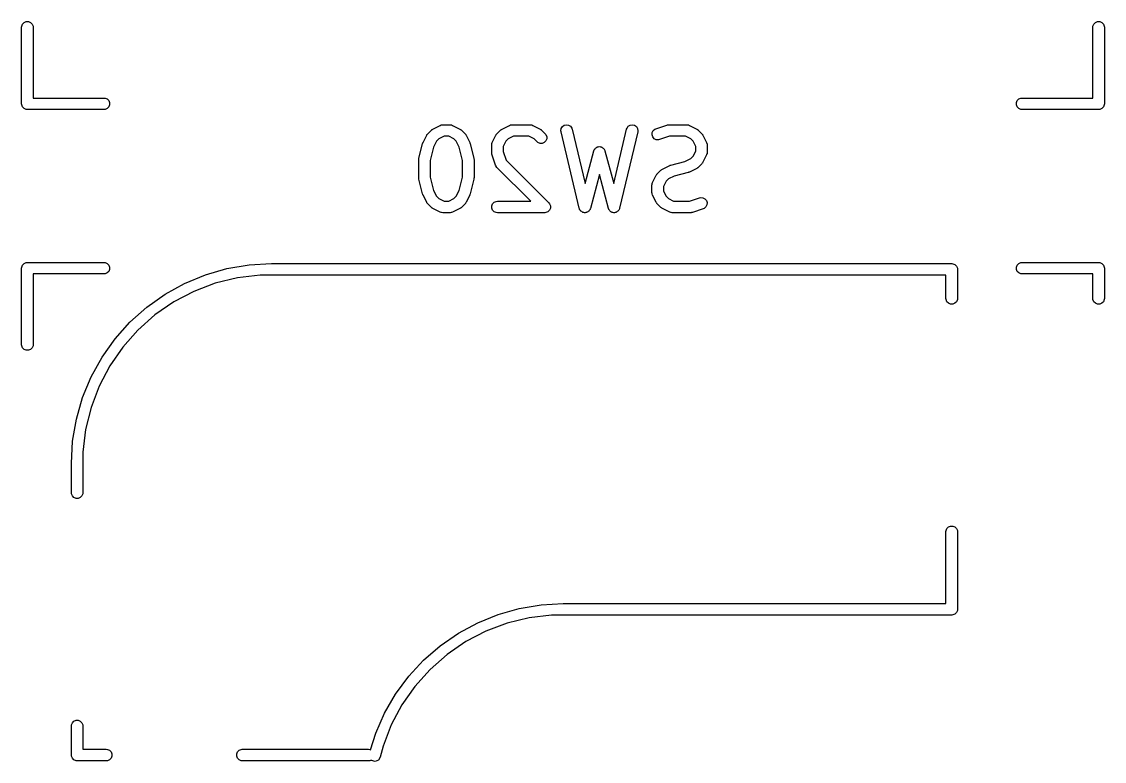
# Model space of a CAD drawing. Extents: x 2.75 to 5.44, y -5.53 to -0.83.
# Drawn here: x 4.832 to 5.389, y -2.69 to -2.309 of the extents above; entities that cross this region are included whole.
import ezdxf

# ---------------------------------------------------------------- set-up
doc = ezdxf.new("R2010")
doc.units = 0
doc.header["$MEASUREMENT"] = 0
doc.layers.add('BLACK', color=7, linetype='CONTINUOUS')

msp = doc.modelspace()

# ---------------------------------------------------------------- linework, layer by layer
at = {"layer": 'BLACK', "linetype": 'CONTINUOUS'}
for p, q in [((4.83209, -2.3122), (4.83214, -2.31163)), ((4.83214, -2.31163), (4.83258, -2.31056)), ((4.83258, -2.31056), (4.8334, -2.30975)), ((4.8334, -2.30975), (4.83446, -2.30931)), ((4.83446, -2.30931), (4.83562, -2.30931)), ((4.83562, -2.30931), (4.83668, -2.30975)), ((4.83668, -2.30975), (4.83749, -2.31056)), ((4.83749, -2.31056), (4.83794, -2.31163)), ((4.83794, -2.31163), (4.83799, -2.3122)), ((5.38327, -2.3122), (5.38332, -2.31163)), ((5.38332, -2.31163), (5.38377, -2.31056)), ((5.38377, -2.31056), (5.38458, -2.30975)), ((5.38458, -2.30975), (5.38564, -2.30931)), ((5.38564, -2.30931), (5.3868, -2.30931)), ((5.3868, -2.30931), (5.38786, -2.30975)), ((5.38786, -2.30975), (5.38868, -2.31056)), ((5.38868, -2.31056), (5.38912, -2.31163)), ((5.38912, -2.31163), (5.38917, -2.3122)), ((4.83209, -2.35157), (4.83209, -2.3122)), ((4.83799, -2.3122), (4.83799, -2.34862)), ((5.38327, -2.34862), (5.38327, -2.3122)), ((5.38917, -2.3122), (5.38917, -2.35157)), ((4.83799, -2.34862), (4.87441, -2.34862)), ((4.87441, -2.34862), (4.87499, -2.34868)), ((4.87499, -2.34868), (4.87605, -2.34912)), ((4.87605, -2.34912), (4.87686, -2.34993)), ((4.87686, -2.34993), (4.87731, -2.351)), ((5.34395, -2.351), (5.3444, -2.34993)), ((5.3444, -2.34993), (5.34521, -2.34912)), ((5.34521, -2.34912), (5.34627, -2.34868)), ((5.34627, -2.34868), (5.34685, -2.34862)), ((5.34685, -2.34862), (5.38327, -2.34862)), ((4.83214, -2.35215), (4.83209, -2.35157)), ((4.83258, -2.35322), (4.83214, -2.35215)), ((4.8334, -2.35403), (4.83258, -2.35322)), ((4.83446, -2.35447), (4.8334, -2.35403)), ((4.83504, -2.35453), (4.83446, -2.35447)), ((4.87441, -2.35453), (4.83504, -2.35453)), ((4.87499, -2.35447), (4.87441, -2.35453)), ((4.87605, -2.35403), (4.87499, -2.35447)), ((4.87686, -2.35322), (4.87605, -2.35403)), ((4.87731, -2.35215), (4.87686, -2.35322)), ((4.87731, -2.351), (4.87731, -2.35215)), ((5.34395, -2.35215), (5.34395, -2.351)), ((5.3444, -2.35322), (5.34395, -2.35215)), ((5.34521, -2.35403), (5.3444, -2.35322)), ((5.34627, -2.35447), (5.34521, -2.35403)), ((5.34685, -2.35453), (5.34627, -2.35447)), ((5.38622, -2.35453), (5.34685, -2.35453)), ((5.3868, -2.35447), (5.38622, -2.35453)), ((5.38786, -2.35403), (5.3868, -2.35447)), ((5.38868, -2.35322), (5.38786, -2.35403)), ((5.38912, -2.35215), (5.38868, -2.35322)), ((5.38917, -2.35157), (5.38912, -2.35215)), ((5.0405, -2.36778), (5.04065, -2.36753)), ((5.04065, -2.36753), (5.04068, -2.36746)), ((5.04068, -2.36746), (5.04075, -2.36738)), ((5.04075, -2.36738), (5.04081, -2.36729)), ((5.04081, -2.36729), (5.04086, -2.36724)), ((5.04086, -2.36724), (5.04105, -2.36701)), ((5.04105, -2.36701), (5.04293, -2.36513)), ((5.04293, -2.36513), (5.04315, -2.36495)), ((5.04315, -2.36495), (5.0432, -2.36489)), ((5.0432, -2.36489), (5.04329, -2.36483)), ((5.04329, -2.36483), (5.04337, -2.36477)), ((5.04337, -2.36477), (5.04344, -2.36474)), ((5.04344, -2.36474), (5.04369, -2.36458)), ((5.04369, -2.36458), (5.04744, -2.36271)), ((5.04744, -2.36271), (5.04798, -2.3625)), ((5.04798, -2.3625), (5.04809, -2.36249)), ((5.04809, -2.36249), (5.04819, -2.36245)), ((5.04819, -2.36245), (5.04876, -2.36239)), ((5.04876, -2.36239), (5.05251, -2.36239)), ((5.05251, -2.36239), (5.05309, -2.36245)), ((5.05309, -2.36245), (5.05319, -2.36249)), ((5.05319, -2.36249), (5.05329, -2.3625)), ((5.05329, -2.3625), (5.05383, -2.36271)), ((5.05383, -2.36271), (5.05758, -2.36458)), ((5.05758, -2.36458), (5.05783, -2.36474)), ((5.05783, -2.36474), (5.0579, -2.36477)), ((5.0579, -2.36477), (5.05798, -2.36483)), ((5.05798, -2.36483), (5.05807, -2.36489)), ((5.05807, -2.36489), (5.05812, -2.36495)), ((5.05812, -2.36495), (5.05835, -2.36513)), ((5.05835, -2.36513), (5.06022, -2.36701)), ((5.06022, -2.36701), (5.06041, -2.36724)), ((5.06041, -2.36724), (5.06047, -2.36729)), ((5.06047, -2.36729), (5.06053, -2.36738)), ((5.06053, -2.36738), (5.06059, -2.36746)), ((5.06059, -2.36746), (5.06062, -2.36753)), ((5.06062, -2.36753), (5.06078, -2.36778)), ((5.07612, -2.36778), (5.07627, -2.36753)), ((5.07627, -2.36753), (5.0763, -2.36746)), ((5.0763, -2.36746), (5.07637, -2.36738)), ((5.07637, -2.36738), (5.07643, -2.36729)), ((5.07643, -2.36729), (5.07649, -2.36724)), ((5.07649, -2.36724), (5.07667, -2.36701)), ((5.07667, -2.36701), (5.07855, -2.36513)), ((5.07855, -2.36513), (5.07877, -2.36495)), ((5.07877, -2.36495), (5.07882, -2.36489)), ((5.07882, -2.36489), (5.07891, -2.36483)), ((5.07891, -2.36483), (5.07899, -2.36477)), ((5.07899, -2.36477), (5.07907, -2.36474)), ((5.07907, -2.36474), (5.07931, -2.36458)), ((5.07931, -2.36458), (5.08306, -2.36271)), ((5.08306, -2.36271), (5.0836, -2.3625)), ((5.0836, -2.3625), (5.08371, -2.36249)), ((5.08371, -2.36249), (5.08381, -2.36245)), ((5.08381, -2.36245), (5.08438, -2.36239)), ((5.08438, -2.36239), (5.09376, -2.36239)), ((5.09376, -2.36239), (5.09433, -2.36245)), ((5.09433, -2.36245), (5.09443, -2.36249)), ((5.09443, -2.36249), (5.09454, -2.3625)), ((5.09454, -2.3625), (5.09508, -2.36271)), ((5.09508, -2.36271), (5.09883, -2.36458)), ((5.09883, -2.36458), (5.09908, -2.36474)), ((5.09908, -2.36474), (5.09915, -2.36477)), ((5.09915, -2.36477), (5.09923, -2.36483)), ((5.09923, -2.36483), (5.09932, -2.36489)), ((5.09932, -2.36489), (5.09937, -2.36495)), ((5.09937, -2.36495), (5.09959, -2.36513)), ((5.09959, -2.36513), (5.10147, -2.36701)), ((5.10147, -2.36701), (5.10184, -2.36746)), ((5.10184, -2.36746), (5.10228, -2.36852)), ((5.10955, -2.36546), (5.10974, -2.36432)), ((5.10963, -2.36603), (5.10955, -2.36546)), ((5.11901, -2.4054), (5.10963, -2.36603)), ((5.10974, -2.36432), (5.11034, -2.36334)), ((5.11034, -2.36334), (5.11127, -2.36266)), ((5.11127, -2.36266), (5.11239, -2.3624)), ((5.11239, -2.3624), (5.11353, -2.36258)), ((5.11353, -2.36258), (5.11451, -2.36318)), ((5.11451, -2.36318), (5.11519, -2.36412)), ((5.11519, -2.36412), (5.11538, -2.36466)), ((5.11538, -2.36466), (5.12204, -2.39265)), ((5.13671, -2.39265), (5.14338, -2.36466)), ((5.14912, -2.36603), (5.13975, -2.4054)), ((5.14338, -2.36466), (5.14357, -2.36412)), ((5.14357, -2.36412), (5.14424, -2.36318)), ((5.14424, -2.36318), (5.14522, -2.36258)), ((5.14522, -2.36258), (5.14636, -2.3624)), ((5.14636, -2.3624), (5.14748, -2.36266)), ((5.14748, -2.36266), (5.14841, -2.36334)), ((5.14841, -2.36334), (5.14902, -2.36432)), ((5.14902, -2.36432), (5.1492, -2.36546)), ((5.1492, -2.36546), (5.14912, -2.36603)), ((5.15644, -2.36759), (5.15653, -2.36644)), ((5.15681, -2.36868), (5.15644, -2.36759)), ((5.15653, -2.36644), (5.15704, -2.36541)), ((5.15704, -2.36541), (5.15791, -2.36466)), ((5.15791, -2.36466), (5.15844, -2.36442)), ((5.15844, -2.36442), (5.16406, -2.36255)), ((5.16406, -2.36255), (5.16435, -2.36248)), ((5.16435, -2.36248), (5.16442, -2.36245)), ((5.16442, -2.36245), (5.16453, -2.36244)), ((5.16453, -2.36244), (5.16463, -2.36242)), ((5.16463, -2.36242), (5.16471, -2.36242)), ((5.16471, -2.36242), (5.165, -2.36239)), ((5.165, -2.36239), (5.17437, -2.36239)), ((5.17437, -2.36239), (5.17495, -2.36245)), ((5.17495, -2.36245), (5.17505, -2.36249)), ((5.17505, -2.36249), (5.17515, -2.3625)), ((5.17515, -2.3625), (5.17569, -2.36271)), ((5.17569, -2.36271), (5.17944, -2.36458)), ((5.17944, -2.36458), (5.17969, -2.36474)), ((5.17969, -2.36474), (5.17976, -2.36477)), ((5.17976, -2.36477), (5.17984, -2.36483)), ((5.17984, -2.36483), (5.17993, -2.36489)), ((5.17993, -2.36489), (5.17998, -2.36495)), ((5.17998, -2.36495), (5.18021, -2.36513)), ((5.18021, -2.36513), (5.18208, -2.36701)), ((5.18208, -2.36701), (5.18227, -2.36724)), ((5.18227, -2.36724), (5.18233, -2.36729)), ((5.18233, -2.36729), (5.18238, -2.36738)), ((5.18238, -2.36738), (5.18245, -2.36746)), ((5.18245, -2.36746), (5.18248, -2.36753)), ((5.18248, -2.36753), (5.18264, -2.36778)), ((5.03652, -2.37963), (5.0384, -2.37213)), ((5.0384, -2.37213), (5.03841, -2.37209)), ((5.03841, -2.37209), (5.03842, -2.37207)), ((5.03842, -2.37207), (5.03851, -2.37183)), ((5.03851, -2.37183), (5.03859, -2.37159)), ((5.03859, -2.37159), (5.03861, -2.37157)), ((5.03861, -2.37157), (5.03862, -2.37153)), ((5.03862, -2.37153), (5.0405, -2.36778)), ((5.04557, -2.37085), (5.04405, -2.37388)), ((5.04676, -2.36965), (5.04557, -2.37085)), ((5.04946, -2.3683), (5.04676, -2.36965)), ((5.05182, -2.3683), (5.04946, -2.3683)), ((5.05451, -2.36965), (5.05182, -2.3683)), ((5.05571, -2.37085), (5.05451, -2.36965)), ((5.05723, -2.37388), (5.05571, -2.37085)), ((5.06078, -2.36778), (5.06265, -2.37153)), ((5.06265, -2.37153), (5.06267, -2.37157)), ((5.06267, -2.37157), (5.06268, -2.37159)), ((5.06268, -2.37159), (5.06277, -2.37183)), ((5.06277, -2.37183), (5.06286, -2.37207)), ((5.06286, -2.37207), (5.06286, -2.37209)), ((5.06286, -2.37209), (5.06288, -2.37213)), ((5.06288, -2.37213), (5.06475, -2.37963)), ((5.07393, -2.37285), (5.07399, -2.37227)), ((5.07393, -2.3766), (5.07393, -2.37285)), ((5.07399, -2.37227), (5.07403, -2.37217)), ((5.07403, -2.37217), (5.07404, -2.37207)), ((5.07404, -2.37207), (5.07424, -2.37153)), ((5.07424, -2.37153), (5.07612, -2.36778)), ((5.08119, -2.37085), (5.07984, -2.37354)), ((5.08238, -2.36965), (5.08119, -2.37085)), ((5.08508, -2.3683), (5.08238, -2.36965)), ((5.09306, -2.3683), (5.08508, -2.3683)), ((5.09576, -2.36965), (5.09306, -2.3683)), ((5.09729, -2.37118), (5.09576, -2.36965)), ((5.09774, -2.37155), (5.09729, -2.37118)), ((5.09881, -2.37199), (5.09774, -2.37155)), ((5.09996, -2.37199), (5.09881, -2.37199)), ((5.10102, -2.37155), (5.09996, -2.37199)), ((5.10184, -2.37074), (5.10102, -2.37155)), ((5.10228, -2.36967), (5.10184, -2.37074)), ((5.10228, -2.36852), (5.10228, -2.36967)), ((5.15756, -2.36955), (5.15681, -2.36868)), ((5.15859, -2.37007), (5.15756, -2.36955)), ((5.15974, -2.37015), (5.15859, -2.37007)), ((5.16031, -2.37002), (5.15974, -2.37015)), ((5.16548, -2.3683), (5.16031, -2.37002)), ((5.17367, -2.3683), (5.16548, -2.3683)), ((5.17637, -2.36965), (5.17367, -2.3683)), ((5.17757, -2.37085), (5.17637, -2.36965)), ((5.17892, -2.37354), (5.17757, -2.37085)), ((5.18264, -2.36778), (5.18451, -2.37153)), ((5.18451, -2.37153), (5.18472, -2.37207)), ((5.18472, -2.37207), (5.18473, -2.37217)), ((5.18473, -2.37217), (5.18477, -2.37227)), ((5.18477, -2.37227), (5.18482, -2.37285)), ((5.18482, -2.37285), (5.18482, -2.3766)), ((5.04405, -2.37388), (5.04234, -2.38071)), ((5.05893, -2.38071), (5.05723, -2.37388)), ((5.07396, -2.37689), (5.07393, -2.3766)), ((5.07395, -2.37697), (5.07396, -2.37689)), ((5.07398, -2.37707), (5.07395, -2.37697)), ((5.07399, -2.37717), (5.07398, -2.37707)), ((5.07402, -2.37724), (5.07399, -2.37717)), ((5.07408, -2.37753), (5.07402, -2.37724)), ((5.07596, -2.38315), (5.07408, -2.37753)), ((5.07984, -2.37354), (5.07984, -2.37612)), ((5.07984, -2.37612), (5.08134, -2.38063)), ((5.12204, -2.39265), (5.12652, -2.37583)), ((5.12652, -2.37583), (5.12658, -2.3757)), ((5.12658, -2.37564), (5.12662, -2.37558)), ((5.12658, -2.3757), (5.12658, -2.37564)), ((5.12662, -2.37558), (5.12673, -2.37529)), ((5.12673, -2.37529), (5.12696, -2.37498)), ((5.12696, -2.37498), (5.12716, -2.37465)), ((5.12716, -2.37465), (5.12731, -2.37453)), ((5.12731, -2.37453), (5.12743, -2.37438)), ((5.12743, -2.37438), (5.12777, -2.37418)), ((5.12777, -2.37418), (5.12807, -2.37395)), ((5.12807, -2.37395), (5.12826, -2.3739)), ((5.12826, -2.3739), (5.12843, -2.3738)), ((5.12843, -2.3738), (5.12881, -2.37375)), ((5.12881, -2.37375), (5.12919, -2.37365)), ((5.12919, -2.37365), (5.12938, -2.37367)), ((5.12938, -2.37367), (5.12957, -2.37365)), ((5.12957, -2.37365), (5.12994, -2.37375)), ((5.12994, -2.37375), (5.13033, -2.3738)), ((5.13033, -2.3738), (5.1305, -2.3739)), ((5.1305, -2.3739), (5.13068, -2.37395)), ((5.13068, -2.37395), (5.13099, -2.37418)), ((5.13099, -2.37418), (5.13133, -2.37438)), ((5.13133, -2.37438), (5.13144, -2.37453)), ((5.13144, -2.37453), (5.1316, -2.37465)), ((5.1316, -2.37465), (5.13179, -2.37498)), ((5.13179, -2.37498), (5.13203, -2.37529)), ((5.13203, -2.37529), (5.13213, -2.37558)), ((5.13213, -2.37558), (5.13217, -2.37564)), ((5.13217, -2.37564), (5.13218, -2.3757)), ((5.13218, -2.3757), (5.13223, -2.37583)), ((5.13223, -2.37583), (5.13671, -2.39265)), ((5.17637, -2.37979), (5.17757, -2.3786)), ((5.17757, -2.3786), (5.17892, -2.3759)), ((5.17892, -2.3759), (5.17892, -2.37354)), ((5.18451, -2.37792), (5.18264, -2.38167)), ((5.18472, -2.37738), (5.18451, -2.37792)), ((5.18473, -2.37727), (5.18472, -2.37738)), ((5.18477, -2.37717), (5.18473, -2.37727)), ((5.18482, -2.3766), (5.18477, -2.37717)), ((5.03644, -2.3802), (5.03647, -2.37999)), ((5.03645, -2.38024), (5.03644, -2.3802)), ((5.03644, -2.38035), (5.03645, -2.38024)), ((5.03644, -2.38972), (5.03644, -2.38035)), ((5.03647, -2.37999), (5.03649, -2.37977)), ((5.03649, -2.37977), (5.03651, -2.37973)), ((5.03651, -2.37973), (5.03652, -2.37963)), ((5.04234, -2.38071), (5.04234, -2.38936)), ((5.05893, -2.38936), (5.05893, -2.38071)), ((5.06475, -2.37963), (5.06477, -2.37973)), ((5.06477, -2.37973), (5.06478, -2.37977)), ((5.06478, -2.37977), (5.0648, -2.37999)), ((5.0648, -2.37999), (5.06484, -2.3802)), ((5.06484, -2.3802), (5.06483, -2.38024)), ((5.06483, -2.38024), (5.06484, -2.38035)), ((5.06484, -2.38035), (5.06484, -2.38972)), ((5.07619, -2.38368), (5.07596, -2.38315)), ((5.07626, -2.38376), (5.07619, -2.38368)), ((5.0763, -2.38386), (5.07626, -2.38376)), ((5.07667, -2.38431), (5.0763, -2.38386)), ((5.09413, -2.40176), (5.07667, -2.38431)), ((5.08134, -2.38063), (5.10334, -2.40263)), ((5.1618, -2.3852), (5.16555, -2.38333)), ((5.16555, -2.38333), (5.16559, -2.38331)), ((5.16559, -2.38331), (5.16561, -2.3833)), ((5.16561, -2.3833), (5.16585, -2.38321)), ((5.16585, -2.38321), (5.16609, -2.38312)), ((5.16609, -2.38312), (5.16611, -2.38312)), ((5.16611, -2.38312), (5.16616, -2.38311)), ((5.16616, -2.38311), (5.17334, -2.38131)), ((5.17334, -2.38131), (5.17637, -2.37979)), ((5.18021, -2.38431), (5.17998, -2.38449)), ((5.18208, -2.38243), (5.18021, -2.38431)), ((5.18227, -2.38221), (5.18208, -2.38243)), ((5.18233, -2.38216), (5.18227, -2.38221)), ((5.18238, -2.38207), (5.18233, -2.38216)), ((5.18245, -2.38199), (5.18238, -2.38207)), ((5.18248, -2.38191), (5.18245, -2.38199)), ((5.18264, -2.38167), (5.18248, -2.38191)), ((5.03645, -2.38982), (5.03644, -2.38972)), ((5.03644, -2.38986), (5.03645, -2.38982)), ((5.03647, -2.39008), (5.03644, -2.38986)), ((5.04234, -2.38936), (5.04405, -2.39619)), ((5.05723, -2.39619), (5.05893, -2.38936)), ((5.06484, -2.38986), (5.0648, -2.39008)), ((5.06484, -2.38972), (5.06483, -2.38982)), ((5.06483, -2.38982), (5.06484, -2.38986)), ((5.12938, -2.38806), (5.12473, -2.40548)), ((5.13402, -2.40548), (5.12938, -2.38806)), ((5.15673, -2.39215), (5.15861, -2.3884)), ((5.15861, -2.3884), (5.15876, -2.38815)), ((5.15876, -2.38815), (5.15879, -2.38808)), ((5.15879, -2.38808), (5.15886, -2.388)), ((5.15886, -2.388), (5.15892, -2.38791)), ((5.15892, -2.38791), (5.15897, -2.38786)), ((5.15897, -2.38786), (5.15916, -2.38763)), ((5.15916, -2.38763), (5.16104, -2.38576)), ((5.16104, -2.38576), (5.16126, -2.38557)), ((5.16126, -2.38557), (5.16131, -2.38551)), ((5.16131, -2.38551), (5.1614, -2.38546)), ((5.1614, -2.38546), (5.16148, -2.38539)), ((5.16148, -2.38539), (5.16155, -2.38536)), ((5.16155, -2.38536), (5.1618, -2.3852)), ((5.1679, -2.38876), (5.16487, -2.39027)), ((5.17509, -2.38696), (5.1679, -2.38876)), ((5.17513, -2.38694), (5.17509, -2.38696)), ((5.17515, -2.38694), (5.17513, -2.38694)), ((5.17539, -2.38685), (5.17515, -2.38694)), ((5.17563, -2.38676), (5.17539, -2.38685)), ((5.17565, -2.38675), (5.17563, -2.38676)), ((5.17569, -2.38674), (5.17565, -2.38675)), ((5.17944, -2.38486), (5.17569, -2.38674)), ((5.17969, -2.3847), (5.17944, -2.38486)), ((5.17976, -2.38468), (5.17969, -2.3847)), ((5.17984, -2.38461), (5.17976, -2.38468)), ((5.17993, -2.38455), (5.17984, -2.38461)), ((5.17998, -2.38449), (5.17993, -2.38455)), ((5.03649, -2.3903), (5.03647, -2.39008)), ((5.03651, -2.39034), (5.03649, -2.3903)), ((5.03652, -2.39044), (5.03651, -2.39034)), ((5.0384, -2.39793), (5.03652, -2.39044)), ((5.06475, -2.39044), (5.06288, -2.39793)), ((5.06477, -2.39034), (5.06475, -2.39044)), ((5.06478, -2.3903), (5.06477, -2.39034)), ((5.0648, -2.39008), (5.06478, -2.3903)), ((5.15642, -2.39347), (5.15648, -2.39289)), ((5.15642, -2.39722), (5.15642, -2.39347)), ((5.15648, -2.39289), (5.15652, -2.39279)), ((5.15652, -2.39279), (5.15653, -2.39269)), ((5.15653, -2.39269), (5.15673, -2.39215)), ((5.16368, -2.39147), (5.16233, -2.39417)), ((5.16233, -2.39417), (5.16233, -2.39652)), ((5.16487, -2.39027), (5.16368, -2.39147)), ((5.03841, -2.39798), (5.0384, -2.39793)), ((5.03842, -2.398), (5.03841, -2.39798)), ((5.03851, -2.39824), (5.03842, -2.398)), ((5.03859, -2.39848), (5.03851, -2.39824)), ((5.03861, -2.3985), (5.03859, -2.39848)), ((5.03862, -2.39854), (5.03861, -2.3985)), ((5.0405, -2.40229), (5.03862, -2.39854)), ((5.04405, -2.39619), (5.04557, -2.39922)), ((5.04557, -2.39922), (5.04676, -2.40042)), ((5.04676, -2.40042), (5.04946, -2.40176)), ((5.05182, -2.40176), (5.05451, -2.40042)), ((5.05451, -2.40042), (5.05571, -2.39922)), ((5.05571, -2.39922), (5.05723, -2.39619)), ((5.06265, -2.39854), (5.06078, -2.40229)), ((5.06267, -2.3985), (5.06265, -2.39854)), ((5.06268, -2.39848), (5.06267, -2.3985)), ((5.06277, -2.39824), (5.06268, -2.39848)), ((5.06286, -2.398), (5.06277, -2.39824)), ((5.06288, -2.39793), (5.06286, -2.39798)), ((5.06286, -2.39798), (5.06286, -2.398)), ((5.15648, -2.39779), (5.15642, -2.39722)), ((5.15652, -2.39789), (5.15648, -2.39779)), ((5.15653, -2.398), (5.15652, -2.39789)), ((5.15673, -2.39854), (5.15653, -2.398)), ((5.15861, -2.40229), (5.15673, -2.39854)), ((5.16233, -2.39652), (5.16368, -2.39922)), ((5.16368, -2.39922), (5.16487, -2.40042)), ((5.16487, -2.40042), (5.16757, -2.40176)), ((5.17577, -2.40176), (5.18094, -2.40004)), ((5.18094, -2.40004), (5.1815, -2.39991)), ((5.1815, -2.39991), (5.18265, -2.39999)), ((5.18265, -2.39999), (5.18368, -2.40051)), ((5.18368, -2.40051), (5.18444, -2.40138)), ((5.04065, -2.40254), (5.0405, -2.40229)), ((5.04068, -2.40261), (5.04065, -2.40254)), ((5.04075, -2.40269), (5.04068, -2.40261)), ((5.04081, -2.40278), (5.04075, -2.40269)), ((5.04086, -2.40283), (5.04081, -2.40278)), ((5.04105, -2.40306), (5.04086, -2.40283)), ((5.04293, -2.40493), (5.04105, -2.40306)), ((5.04315, -2.40512), (5.04293, -2.40493)), ((5.0432, -2.40518), (5.04315, -2.40512)), ((5.04329, -2.40523), (5.0432, -2.40518)), ((5.04337, -2.4053), (5.04329, -2.40523)), ((5.04344, -2.40533), (5.04337, -2.4053)), ((5.04369, -2.40548), (5.04344, -2.40533)), ((5.04744, -2.40736), (5.04369, -2.40548)), ((5.04946, -2.40176), (5.05182, -2.40176)), ((5.05758, -2.40548), (5.05383, -2.40736)), ((5.05783, -2.40533), (5.05758, -2.40548)), ((5.0579, -2.4053), (5.05783, -2.40533)), ((5.05798, -2.40523), (5.0579, -2.4053)), ((5.05807, -2.40518), (5.05798, -2.40523)), ((5.05812, -2.40512), (5.05807, -2.40518)), ((5.05835, -2.40493), (5.05812, -2.40512)), ((5.06022, -2.40306), (5.05835, -2.40493)), ((5.06041, -2.40283), (5.06022, -2.40306)), ((5.06047, -2.40278), (5.06041, -2.40283)), ((5.06053, -2.40269), (5.06047, -2.40278)), ((5.06059, -2.40261), (5.06053, -2.40269)), ((5.06062, -2.40254), (5.06059, -2.40261)), ((5.06078, -2.40229), (5.06062, -2.40254)), ((5.07399, -2.40414), (5.07443, -2.40308)), ((5.07399, -2.40529), (5.07399, -2.40414)), ((5.07443, -2.40636), (5.07399, -2.40529)), ((5.07443, -2.40308), (5.07524, -2.40226)), ((5.07524, -2.40717), (5.07443, -2.40636)), ((5.07524, -2.40226), (5.07631, -2.40182)), ((5.07631, -2.40182), (5.07688, -2.40176)), ((5.07688, -2.40176), (5.09413, -2.40176)), ((5.10371, -2.40636), (5.1029, -2.40717)), ((5.10334, -2.40263), (5.10371, -2.40308)), ((5.10371, -2.40308), (5.10415, -2.40414)), ((5.10415, -2.40529), (5.10371, -2.40636)), ((5.10415, -2.40414), (5.10415, -2.40529)), ((5.11907, -2.4056), (5.11901, -2.4054)), ((5.11908, -2.40567), (5.11907, -2.4056)), ((5.11912, -2.40573), (5.11908, -2.40567)), ((5.11919, -2.40595), (5.11912, -2.40573)), ((5.11945, -2.4063), (5.11919, -2.40595)), ((5.11966, -2.40667), (5.11945, -2.4063)), ((5.12427, -2.40636), (5.12404, -2.40673)), ((5.12453, -2.40602), (5.12427, -2.40636)), ((5.12461, -2.40581), (5.12453, -2.40602)), ((5.12465, -2.40574), (5.12461, -2.40581)), ((5.12466, -2.40567), (5.12465, -2.40574)), ((5.12473, -2.40548), (5.12466, -2.40567)), ((5.1341, -2.40567), (5.13402, -2.40548)), ((5.13411, -2.40574), (5.1341, -2.40567)), ((5.13415, -2.40581), (5.13411, -2.40574)), ((5.13423, -2.40602), (5.13415, -2.40581)), ((5.13449, -2.40636), (5.13423, -2.40602)), ((5.13471, -2.40673), (5.13449, -2.40636)), ((5.13931, -2.4063), (5.13909, -2.40667)), ((5.13956, -2.40595), (5.13931, -2.4063)), ((5.13963, -2.40573), (5.13956, -2.40595)), ((5.13967, -2.40567), (5.13963, -2.40573)), ((5.13968, -2.4056), (5.13967, -2.40567)), ((5.13975, -2.4054), (5.13968, -2.4056)), ((5.15876, -2.40254), (5.15861, -2.40229)), ((5.15879, -2.40261), (5.15876, -2.40254)), ((5.15886, -2.40269), (5.15879, -2.40261)), ((5.15892, -2.40278), (5.15886, -2.40269)), ((5.15897, -2.40283), (5.15892, -2.40278)), ((5.15916, -2.40306), (5.15897, -2.40283)), ((5.16104, -2.40493), (5.15916, -2.40306)), ((5.16126, -2.40512), (5.16104, -2.40493)), ((5.16131, -2.40518), (5.16126, -2.40512)), ((5.1614, -2.40523), (5.16131, -2.40518)), ((5.16148, -2.4053), (5.1614, -2.40523)), ((5.16155, -2.40533), (5.16148, -2.4053)), ((5.1618, -2.40548), (5.16155, -2.40533)), ((5.16555, -2.40736), (5.1618, -2.40548)), ((5.16757, -2.40176), (5.17577, -2.40176)), ((5.1828, -2.40564), (5.17718, -2.40752)), ((5.18333, -2.40541), (5.1828, -2.40564)), ((5.1842, -2.40465), (5.18333, -2.40541)), ((5.18472, -2.40362), (5.1842, -2.40465)), ((5.18444, -2.40138), (5.1848, -2.40247)), ((5.1848, -2.40247), (5.18472, -2.40362)), ((5.04798, -2.40757), (5.04744, -2.40736)), ((5.04809, -2.40757), (5.04798, -2.40757)), ((5.04819, -2.40761), (5.04809, -2.40757)), ((5.04876, -2.40767), (5.04819, -2.40761)), ((5.05251, -2.40767), (5.04876, -2.40767)), ((5.05309, -2.40761), (5.05251, -2.40767)), ((5.05319, -2.40757), (5.05309, -2.40761)), ((5.05329, -2.40757), (5.05319, -2.40757)), ((5.05383, -2.40736), (5.05329, -2.40757)), ((5.07631, -2.40761), (5.07524, -2.40717)), ((5.07688, -2.40767), (5.07631, -2.40761)), ((5.10126, -2.40767), (5.07688, -2.40767)), ((5.10183, -2.40761), (5.10126, -2.40767)), ((5.10234, -2.4074), (5.10183, -2.40761)), ((5.1029, -2.40717), (5.10234, -2.4074)), ((5.11978, -2.40676), (5.11966, -2.40667)), ((5.11987, -2.40688), (5.11978, -2.40676)), ((5.12024, -2.40711), (5.11987, -2.40688)), ((5.12058, -2.40737), (5.12024, -2.40711)), ((5.12072, -2.40741), (5.12058, -2.40737)), ((5.12085, -2.40749), (5.12072, -2.40741)), ((5.12127, -2.40755), (5.12085, -2.40749)), ((5.12169, -2.40766), (5.12127, -2.40755)), ((5.12184, -2.40764), (5.12169, -2.40766)), ((5.12199, -2.40767), (5.12184, -2.40764)), ((5.12241, -2.40757), (5.12199, -2.40767)), ((5.12283, -2.40751), (5.12241, -2.40757)), ((5.12296, -2.40744), (5.12283, -2.40751)), ((5.12311, -2.4074), (5.12296, -2.40744)), ((5.12346, -2.40715), (5.12311, -2.4074)), ((5.12383, -2.40693), (5.12346, -2.40715)), ((5.12392, -2.40681), (5.12383, -2.40693)), ((5.12404, -2.40673), (5.12392, -2.40681)), ((5.13483, -2.40681), (5.13471, -2.40673)), ((5.13493, -2.40693), (5.13483, -2.40681)), ((5.1353, -2.40715), (5.13493, -2.40693)), ((5.13565, -2.4074), (5.1353, -2.40715)), ((5.13579, -2.40744), (5.13565, -2.4074)), ((5.13592, -2.40751), (5.13579, -2.40744)), ((5.13635, -2.40757), (5.13592, -2.40751)), ((5.13677, -2.40767), (5.13635, -2.40757)), ((5.13692, -2.40764), (5.13677, -2.40767)), ((5.13707, -2.40766), (5.13692, -2.40764)), ((5.13748, -2.40755), (5.13707, -2.40766)), ((5.1379, -2.40749), (5.13748, -2.40755)), ((5.13803, -2.40741), (5.1379, -2.40749)), ((5.13818, -2.40737), (5.13803, -2.40741)), ((5.13852, -2.40711), (5.13818, -2.40737)), ((5.13889, -2.40688), (5.13852, -2.40711)), ((5.13897, -2.40676), (5.13889, -2.40688)), ((5.13909, -2.40667), (5.13897, -2.40676)), ((5.16609, -2.40757), (5.16555, -2.40736)), ((5.1662, -2.40757), (5.16609, -2.40757)), ((5.1663, -2.40761), (5.1662, -2.40757)), ((5.16687, -2.40767), (5.1663, -2.40761)), ((5.17625, -2.40767), (5.16687, -2.40767)), ((5.17654, -2.40764), (5.17625, -2.40767)), ((5.17662, -2.40765), (5.17654, -2.40764)), ((5.17672, -2.40762), (5.17662, -2.40765)), ((5.17682, -2.40761), (5.17672, -2.40762)), ((5.17689, -2.40758), (5.17682, -2.40761)), ((5.17718, -2.40752), (5.17689, -2.40758)), ((4.83258, -2.43458), (4.8334, -2.43377)), ((4.8334, -2.43377), (4.83446, -2.43332)), ((4.83446, -2.43332), (4.83504, -2.43327)), ((4.83504, -2.43327), (4.87441, -2.43327)), ((4.87441, -2.43327), (4.87499, -2.43332)), ((4.87499, -2.43332), (4.87605, -2.43377)), ((4.87605, -2.43377), (4.87686, -2.43458)), ((4.9491, -2.43451), (4.96063, -2.43386)), ((4.96063, -2.43386), (5.31063, -2.43386)), ((5.31063, -2.43386), (5.31121, -2.43391)), ((5.31121, -2.43391), (5.31227, -2.43436)), ((5.31227, -2.43436), (5.31309, -2.43517)), ((5.3444, -2.43458), (5.34521, -2.43377)), ((5.34521, -2.43377), (5.34627, -2.43332)), ((5.34627, -2.43332), (5.34685, -2.43327)), ((5.34685, -2.43327), (5.38622, -2.43327)), ((5.38622, -2.43327), (5.3868, -2.43332)), ((5.3868, -2.43332), (5.38786, -2.43377)), ((5.38786, -2.43377), (5.38868, -2.43458)), ((4.83209, -2.43622), (4.83214, -2.43564)), ((4.83209, -2.47559), (4.83209, -2.43622)), ((4.83214, -2.43564), (4.83258, -2.43458)), ((4.87441, -2.43917), (4.83799, -2.43917)), ((4.83799, -2.43917), (4.83799, -2.47559)), ((4.87499, -2.43912), (4.87441, -2.43917)), ((4.87605, -2.43868), (4.87499, -2.43912)), ((4.87686, -2.43786), (4.87605, -2.43868)), ((4.87686, -2.43458), (4.87731, -2.43564)), ((4.87731, -2.4368), (4.87686, -2.43786)), ((4.87731, -2.43564), (4.87731, -2.4368)), ((4.91596, -2.44405), (4.92663, -2.43964)), ((4.92663, -2.43964), (4.93772, -2.43644)), ((4.93772, -2.43644), (4.9491, -2.43451)), ((4.95476, -2.43976), (4.9431, -2.44118)), ((4.96063, -2.43976), (4.95476, -2.43976)), ((5.30768, -2.43976), (4.96063, -2.43976)), ((5.30768, -2.45181), (5.30768, -2.43976)), ((5.31309, -2.43517), (5.31353, -2.43623)), ((5.31353, -2.43623), (5.31358, -2.43681)), ((5.31358, -2.43681), (5.31358, -2.45181)), ((5.34395, -2.43564), (5.3444, -2.43458)), ((5.34395, -2.4368), (5.34395, -2.43564)), ((5.3444, -2.43786), (5.34395, -2.4368)), ((5.34521, -2.43868), (5.3444, -2.43786)), ((5.34627, -2.43912), (5.34521, -2.43868)), ((5.34685, -2.43917), (5.34627, -2.43912)), ((5.38327, -2.43917), (5.34685, -2.43917)), ((5.38327, -2.45181), (5.38327, -2.43917)), ((5.38868, -2.43458), (5.38912, -2.43564)), ((5.38912, -2.43564), (5.38917, -2.43622)), ((5.38917, -2.43622), (5.38917, -2.45181)), ((4.90586, -2.44964), (4.91596, -2.44405)), ((4.93171, -2.44399), (4.92073, -2.44815)), ((4.9431, -2.44118), (4.93171, -2.44399)), ((4.89644, -2.45632), (4.90586, -2.44964)), ((4.92073, -2.44815), (4.91033, -2.45361)), ((4.88783, -2.46401), (4.89644, -2.45632)), ((4.91033, -2.45361), (4.90067, -2.46028)), ((5.30773, -2.45239), (5.30768, -2.45181)), ((5.30817, -2.45345), (5.30773, -2.45239)), ((5.30899, -2.45427), (5.30817, -2.45345)), ((5.31005, -2.45471), (5.30899, -2.45427)), ((5.31121, -2.45471), (5.31005, -2.45471)), ((5.31227, -2.45427), (5.31121, -2.45471)), ((5.31309, -2.45345), (5.31227, -2.45427)), ((5.31353, -2.45239), (5.31309, -2.45345)), ((5.31358, -2.45181), (5.31353, -2.45239)), ((5.38332, -2.45239), (5.38327, -2.45181)), ((5.38377, -2.45345), (5.38332, -2.45239)), ((5.38458, -2.45427), (5.38377, -2.45345)), ((5.38564, -2.45471), (5.38458, -2.45427)), ((5.3868, -2.45471), (5.38564, -2.45471)), ((5.38786, -2.45427), (5.3868, -2.45471)), ((5.38868, -2.45345), (5.38786, -2.45427)), ((5.38912, -2.45239), (5.38868, -2.45345)), ((5.38917, -2.45181), (5.38912, -2.45239)), ((4.90067, -2.46028), (4.89188, -2.46806)), ((4.88014, -2.47262), (4.88783, -2.46401)), ((4.87346, -2.48204), (4.88014, -2.47262)), ((4.89188, -2.46806), (4.8841, -2.47685)), ((4.83214, -2.47617), (4.83209, -2.47559)), ((4.83258, -2.47723), (4.83214, -2.47617)), ((4.8334, -2.47805), (4.83258, -2.47723)), ((4.83446, -2.47849), (4.8334, -2.47805)), ((4.83562, -2.47849), (4.83446, -2.47849)), ((4.83668, -2.47805), (4.83562, -2.47849)), ((4.83749, -2.47723), (4.83668, -2.47805)), ((4.83794, -2.47617), (4.83749, -2.47723)), ((4.83799, -2.47559), (4.83794, -2.47617)), ((4.8841, -2.47685), (4.87743, -2.48651)), ((4.86787, -2.49214), (4.87346, -2.48204)), ((4.87743, -2.48651), (4.87197, -2.49691)), ((4.86345, -2.50281), (4.86787, -2.49214)), ((4.87197, -2.49691), (4.86781, -2.50789)), ((4.86026, -2.5139), (4.86345, -2.50281)), ((4.86781, -2.50789), (4.865, -2.51929)), ((4.85832, -2.52528), (4.86026, -2.5139)), ((4.865, -2.51929), (4.86358, -2.53094)), ((4.85768, -2.53681), (4.85832, -2.52528)), ((4.86358, -2.53094), (4.86358, -2.53681)), ((4.85768, -2.55181), (4.85768, -2.53681)), ((4.86358, -2.53681), (4.86358, -2.55181)), ((4.85773, -2.55239), (4.85768, -2.55181)), ((4.85817, -2.55345), (4.85773, -2.55239)), ((4.85899, -2.55427), (4.85817, -2.55345)), ((4.86005, -2.55471), (4.85899, -2.55427)), ((4.86121, -2.55471), (4.86005, -2.55471)), ((4.86227, -2.55427), (4.86121, -2.55471)), ((4.86309, -2.55345), (4.86227, -2.55427)), ((4.86353, -2.55239), (4.86309, -2.55345)), ((4.86358, -2.55181), (4.86353, -2.55239)), ((5.30768, -2.57181), (5.30773, -2.57123)), ((5.30768, -2.60886), (5.30768, -2.57181)), ((5.30773, -2.57123), (5.30817, -2.57017)), ((5.30817, -2.57017), (5.30899, -2.56936)), ((5.30899, -2.56936), (5.31005, -2.56892)), ((5.31005, -2.56892), (5.31121, -2.56892)), ((5.31121, -2.56892), (5.31227, -2.56936)), ((5.31227, -2.56936), (5.31309, -2.57017)), ((5.31309, -2.57017), (5.31353, -2.57123)), ((5.31353, -2.57123), (5.31358, -2.57181)), ((5.31358, -2.57181), (5.31358, -2.61181)), ((5.07724, -2.61442), (5.08814, -2.61134)), ((5.08814, -2.61134), (5.09932, -2.60948)), ((5.09932, -2.60948), (5.11063, -2.60886)), ((5.11063, -2.60886), (5.30768, -2.60886)), ((5.31353, -2.61239), (5.31309, -2.61345)), ((5.31358, -2.61181), (5.31353, -2.61239)), ((5.06674, -2.61868), (5.07724, -2.61442)), ((5.09321, -2.61616), (5.08187, -2.61894)), ((5.10479, -2.61476), (5.09321, -2.61616)), ((5.11063, -2.61476), (5.10479, -2.61476)), ((5.31063, -2.61476), (5.11063, -2.61476)), ((5.31121, -2.61471), (5.31063, -2.61476)), ((5.31227, -2.61427), (5.31121, -2.61471)), ((5.31309, -2.61345), (5.31227, -2.61427)), ((5.05678, -2.62407), (5.06674, -2.61868)), ((5.07095, -2.62305), (5.0606, -2.62844)), ((5.08187, -2.61894), (5.07095, -2.62305)), ((5.04746, -2.63052), (5.05678, -2.62407)), ((5.0606, -2.62844), (5.05098, -2.63504)), ((5.03891, -2.63795), (5.04746, -2.63052)), ((5.03123, -2.64628), (5.03891, -2.63795)), ((5.05098, -2.63504), (5.04221, -2.64274)), ((5.04221, -2.64274), (5.03442, -2.65144)), ((5.02451, -2.6554), (5.03123, -2.64628)), ((5.03442, -2.65144), (5.02774, -2.661)), ((5.01883, -2.6652), (5.02451, -2.6554)), ((5.02774, -2.661), (5.02225, -2.6713)), ((5.01427, -2.67557), (5.01883, -2.6652)), ((4.85768, -2.67181), (4.85773, -2.67123)), ((4.85768, -2.68681), (4.85768, -2.67181)), ((4.85773, -2.67123), (4.85817, -2.67017)), ((4.85817, -2.67017), (4.85899, -2.66936)), ((4.85899, -2.66936), (4.86005, -2.66892)), ((4.86005, -2.66892), (4.86121, -2.66892)), ((4.86121, -2.66892), (4.86227, -2.66936)), ((4.86227, -2.66936), (4.86309, -2.67017)), ((4.86309, -2.67017), (4.86353, -2.67123)), ((4.86353, -2.67123), (4.86358, -2.67181)), ((4.86358, -2.67181), (4.86358, -2.68386)), ((5.02225, -2.6713), (5.01803, -2.68218)), ((5.01159, -2.68407), (5.01427, -2.67557)), ((4.86358, -2.68386), (4.87563, -2.68386)), ((4.87563, -2.68386), (4.87621, -2.68391)), ((4.87621, -2.68391), (4.87727, -2.68436)), ((4.87727, -2.68436), (4.87809, -2.68517)), ((4.94317, -2.68517), (4.94399, -2.68436)), ((4.94399, -2.68436), (4.94505, -2.68391)), ((4.94505, -2.68391), (4.94563, -2.68386)), ((4.94563, -2.68386), (5.01063, -2.68386)), ((5.01063, -2.68386), (5.01121, -2.68391)), ((5.01121, -2.68391), (5.01159, -2.68407)), ((5.01803, -2.68218), (5.01659, -2.68784)), ((4.85773, -2.68739), (4.85768, -2.68681)), ((4.85817, -2.68845), (4.85773, -2.68739)), ((4.85899, -2.68927), (4.85817, -2.68845)), ((4.86005, -2.68971), (4.85899, -2.68927)), ((4.86063, -2.68976), (4.86005, -2.68971)), ((4.87563, -2.68976), (4.86063, -2.68976)), ((4.87621, -2.68971), (4.87563, -2.68976)), ((4.87727, -2.68927), (4.87621, -2.68971)), ((4.87809, -2.68845), (4.87727, -2.68927)), ((4.87809, -2.68517), (4.87853, -2.68623)), ((4.87853, -2.68739), (4.87809, -2.68845)), ((4.87853, -2.68623), (4.87853, -2.68739)), ((4.94273, -2.68623), (4.94317, -2.68517)), ((4.94273, -2.68739), (4.94273, -2.68623)), ((4.94317, -2.68845), (4.94273, -2.68739)), ((4.94399, -2.68927), (4.94317, -2.68845)), ((4.94505, -2.68971), (4.94399, -2.68927)), ((4.94563, -2.68976), (4.94505, -2.68971)), ((5.01063, -2.68976), (4.94563, -2.68976)), ((5.01121, -2.68971), (5.01063, -2.68976)), ((5.01197, -2.68939), (5.01121, -2.68971)), ((5.01215, -2.6896), (5.01197, -2.68939)), ((5.01392, -2.69005), (5.01215, -2.6896)), ((5.01562, -2.68938), (5.01392, -2.69005)), ((5.01659, -2.68784), (5.01562, -2.68938))]:
    msp.add_line(p, q, dxfattribs=at)

doc.saveas('drawing.dxf')
